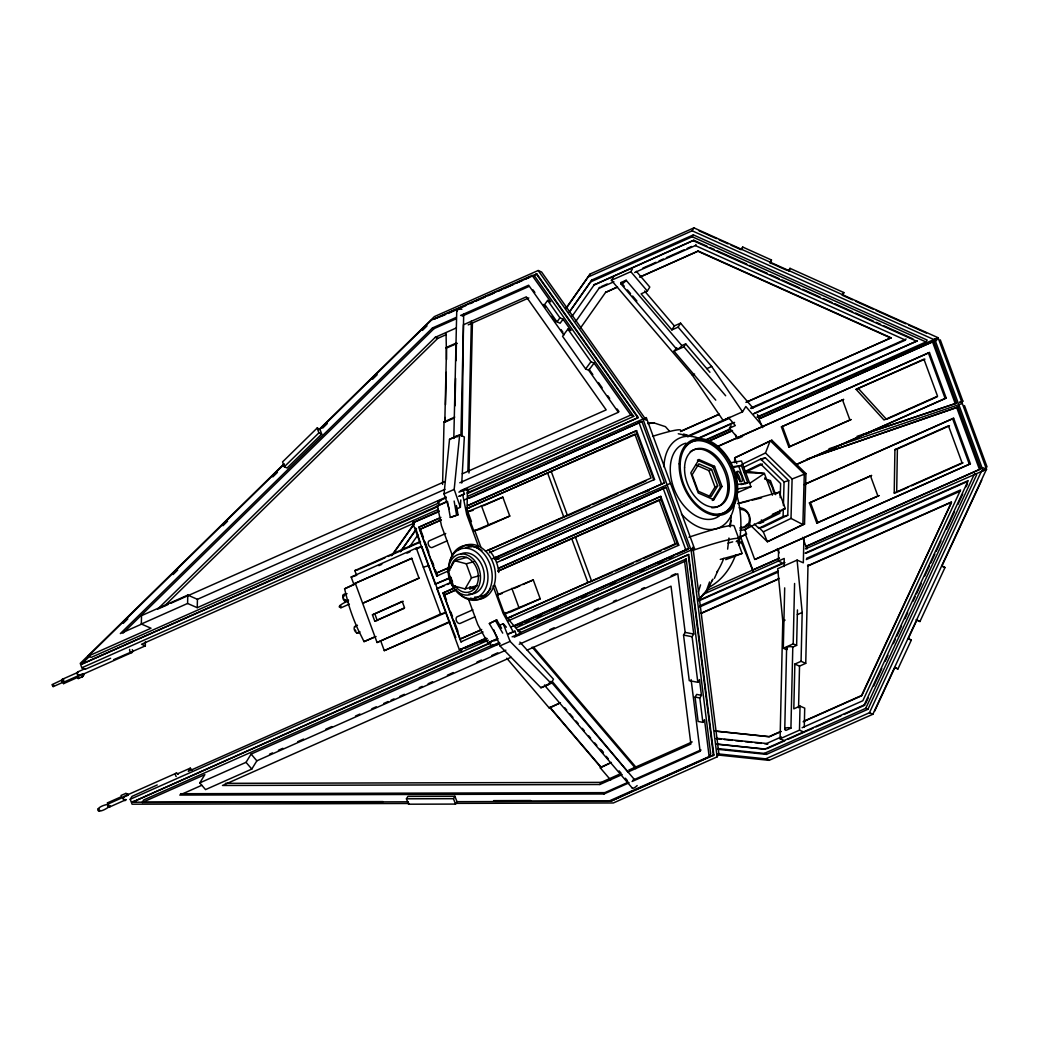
<?xml version="1.0" encoding="UTF-8"?>
<svg xmlns="http://www.w3.org/2000/svg" width="1039" height="1039" viewBox="0 0 1039 1039"><rect width="100%" height="100%" fill="white"/><g stroke="black" fill="none" stroke-linecap="round" stroke-linejoin="round"><path stroke-width="1.5" d="M457.42 435.705L449.536 439.523M462.108 436.367L463.459 324.778L526.331 296.842L606.166 409.873L462.264 473.81M894.215 493.018L894.917 449.627L948.464 425.834L962.088 462.875L894.215 493.018L896.683 492.343L897.384 448.952L949.477 425.808M439.237 502.772L91.25 657.388L88.289 656.09L150.993 628.231L141.33 624.01L141.525 615.646L187.773 595.1L197.436 599.321L444.965 489.343M113.732 659.635L145.304 645.881L145.395 641.699M141.33 624.01L187.591 603.464L187.773 595.1M187.591 603.464L197.241 607.685L197.436 599.321M442.588 484.421L444.03 421.86L454.718 417.107M446.562 359.494L446.056 333.48M445.224 417.496L445.121 422.341L444.03 421.86M445.523 404.613L446.263 372.378M453.809 438.458L456.744 310.96M454.978 405.833L455.614 378.443M456.017 360.715L456.42 342.987L445.731 347.74M460.913 435.614L463.706 314.233M467.069 507.564L467.472 490.226L633.725 416.366L535.072 276.699L532.111 275.4L431.393 320.142L319.973 429.25L321.674 434.133L287.089 467.992L284.283 466.771L282.582 461.887L317.168 428.016L319.973 429.25M467.901 471.446L471.368 321.012M468.966 473.031L472.42 322.986M778.601 550.384L778.354 561.073L781.315 562.372M783.588 740.313L780.081 738.781L782.783 621.101L777.692 568.71L797.095 560.099L803.329 562.813L803.913 537.773M784.042 566.58L784.224 558.462L703.104 594.347M786.731 649.765L783.302 648.271L784.692 587.866M784.757 729.248L786.614 648.167M790.926 728.157A3.649 1.61 1.3 0 0 785.757 728.118A3.649 1.61 1.3 0 0 785.887 730.404L790.926 728.157L792.796 647.076L796.627 645.375L797.445 609.932M783.302 648.271L793.199 643.881L794.588 583.476M808.004 564.813L805.745 663.35L801.069 661.311L794.848 664.077L793.809 708.858L800.043 706.091L804.718 708.143L804.264 727.391M798.562 707.702L799.523 666.116L805.745 663.35M780.081 738.781L799.485 730.157L800.043 706.091M801.069 661.311L802.186 612.478L797.095 560.099M734.573 462.615L734.703 457.874L771.847 440.224L805.926 473.563L804.524 524.085L767.379 541.735L750.34 525.072M779.873 510.162L779.795 513.292L758.912 523.409L762.016 522.565M780.224 497.642L780.627 483.564L760.574 463.952L743.859 472.044M754.327 523.968L758.769 528.319L783.094 516.526L783.315 508.655M783.406 505.512L784.068 481.901L760.704 459.056L743.534 467.368M758.769 528.319L763.431 527.046L787.757 515.253L788.731 480.615L765.366 457.77L760.704 459.056M763.301 531.851L791.004 518.422L792.108 478.979L765.496 452.965L770.198 440.679L804.29 474.005L802.874 524.539L767.379 541.735L763.301 531.851L758.678 527.318M456.03 509.201L460.381 507.279L460.797 499.941M461.745 483.083L464.342 436.977L459.68 434.705L449.536 439.211L444.043 493.915L449.199 508.798M460.381 507.279L454.186 489.408L459.68 434.705M727.638 549.124L728.936 538.033M730.248 526.929L730.988 520.591M343.402 596.789L343.364 597.581M346.182 600.295C343.961 604.191 339.818 592.905 346 594.048M742.028 249.36L742.703 247.048L771.458 259.997L770.444 263.464M789.263 270.828L789.991 268.335L843.811 292.543L843.084 295.05M698.377 591.892L700.546 584.879M709.585 581.957L706.442 590.594L698.663 599.659M341.169 607.386C334.506 607.828 346.974 600.386 348.429 601.685M712.183 580.775L712.806 579.178L706.741 591.542L698.715 599.386M714.377 578.372L717.637 571.268M804.277 720.975L861.513 695.546L951.555 502.188L807.822 566.047M803.121 721.767L861.825 695.688L950.88 503.655M716.767 744.002L764.99 749.028L864.214 704.936L968.231 480.615L805.095 553.099M865.513 703.741L868.24 697.883M873.669 686.156L881.825 668.558M885.228 661.233L887.955 655.362M893.384 643.635L895.423 639.232M896.787 636.31L901.553 626.036M904.943 618.712L907.67 612.841M913.112 601.113L915.151 596.724M916.502 593.788L921.268 583.528M924.658 576.19L929.424 565.93M930.788 562.995L934.866 554.203M936.217 551.267L940.983 541.007M946.425 529.28L954.581 511.682M957.971 504.357L962.737 494.083M966.14 486.759L967.491 483.823M717.585 748.561L764.262 753.418L865.734 708.338L974.504 473.758L976.686 474.719L867.916 709.286L766.444 754.379L718.157 749.34M717.287 753.794L765.704 758.847L869.448 712.741L981.699 470.68M717.481 754.963L769.12 760.34L872.877 714.248L986.492 469.238L938.1 337.727L693.935 227.866L590.178 273.971L565.93 308.362M874.565 711.286L894.813 667.609L897.93 668.973L911.32 640.102L908.502 638.673M981.738 480.161L941.866 566.151L944.983 567.515L919.944 621.517L916.827 620.153L908.203 638.738L911.32 640.102M345.48 599.932L343.818 599.087M355.637 626.686C351.663 626.53 356.351 636.855 359.91 631.855M493.655 629.686L499.954 645.894L541.02 687.857L551.164 683.35L553.449 679.181L519.89 642.102M83.821 674.766L82.224 676.779L83.821 674.766L83.367 673.558M669.441 431.172L665.467 426.678L653.999 422.912L647.648 423.289M466.745 557.436L454.705 560.735L448.316 571.775L453.498 585.853L465.069 588.905L477.109 585.619M465.069 588.905L471.459 577.879L478.992 575.814M409.171 803.485L132.083 804.199L130.2 799.29L131.992 796.368L157.227 784.952M383.092 801.589L132.187 802.225L489.966 642.79M408.366 801.809L142.148 802.485L143.707 799.952L493.174 644.687M192.202 770.393L190.28 768.146L188.319 771.341L462.082 649.713M505.863 650.18L256.854 760.821L251.789 769.068L205.54 789.614L199.787 782.886L204.852 774.626L142.148 802.485M199.787 782.886L246.035 762.327L251.113 754.08L500.123 643.44M565.995 308.648L590.178 273.971M569.294 312.284L591.892 279.985L693.364 234.892L927.152 340.078L926.009 341.948L756.937 417.068M693.766 240.256L594.217 284.881L693.766 240.256L707.001 246.217M763.236 426.899L745.82 406.483L742.547 411.808L723.144 420.431L692.273 375.105L611.4 280.296L613.841 276.309M617.517 286.907L605.607 292.388L617.348 287.167M611.4 280.296L630.803 271.686L632.439 269.023M752.989 408.028L680.571 323.155L678.116 327.142L671.895 329.908L641.115 293.829L647.336 291.063L649.791 287.063L636.349 271.322M588.373 276.894L692.13 230.801L693.935 227.866M590.749 281.842L692.221 236.762L693.364 234.892M634.647 272.543L695.364 245.568L696.013 244.503M640.829 276.738L698.234 251.035L891.072 337.805L747.184 401.924M671.895 329.908L674.35 325.921L680.571 323.155M715.767 400.145L674.012 351.208L676.818 347.818A3.649 1.13 -40.5 0 0 677.947 348.961A3.649 1.13 -40.5 0 0 681.857 345.584L685.701 343.883L709.923 372.274M742.703 247.048L741.067 249.711L730.911 245.139M406.444 798.796L407.911 796.406L454.913 796.277L456.991 801.679L455.524 804.082L408.522 804.199L406.444 798.796L453.446 798.679L454.913 796.277M674.012 351.208L683.896 346.805L685.701 343.883M518.37 635.336L520.5 631.868M771.458 259.997L769.834 262.659L786.926 270.348M788.354 270.997L789.991 268.335M698.987 459.537L690.805 472.849L698.221 492.98L713.793 499.785L721.962 486.473L714.559 466.355L698.987 459.537L697.507 460.199L713.079 467.005L720.482 487.135L712.312 500.447L713.793 499.785M506.772 658.232L549.371 708.156L549.943 707.234L600.88 766.938L600.308 767.873L610.672 780.029M736.807 436.783L729.456 428.172L731.014 425.639M709.13 496.616L714.988 487.083L717.663 485.901L711.598 469.42L698.844 463.849L692.156 474.745L698.221 491.213L710.962 496.798L717.663 485.901M843.811 292.543L842.174 295.206L852.525 299.855M516.422 627.686L691.117 550.073L692.922 547.15M517.734 630.933L688.675 554.501L713.858 754.976L611.348 801.004L494.785 801.303M514.162 637.206L684.623 561.463L686.182 558.943L710.689 754.015L709.143 756.548L608.425 801.303L456.991 801.679M701.442 695.325L696.701 694.416L695.065 697.078L698.117 721.443L702.871 722.352L699.805 697.987L701.442 695.325L699.468 679.636L697.831 682.298L689.26 680.662L683.532 635.076L685.169 632.413L677.805 573.788L519.214 644.258M511.071 657.245L222.489 785.471L599.828 784.51L601.126 782.38L618.919 774.471M697.831 682.298L692.104 636.712L693.74 634.05L684.623 561.463M201.8 785.276L179.773 795.069L603.971 793.991L604.789 792.653L628.452 782.133M611.348 801.004L632.465 791.134M753.859 413.86L917.32 340.844L754.184 413.327M936.308 340.662L938.1 337.727L758.353 416.977M702.871 722.352L704.507 719.689L709.143 756.548M632.076 781.497L700.104 751.275L700.922 749.937L632.881 780.172M456.173 803.368L613.348 802.965L717.105 756.873L718.91 753.937L693.117 548.748M391.547 555.735L413.925 523.994M392.547 554.696L413.99 524.279M400.638 551.28L416.509 528.786M569.502 311.739L591.892 279.985M400.431 551.826L416.288 529.319M409.535 546.852L417.938 534.942M571.827 316.622L594.542 284.348M575.814 321.376L599.763 287.271L599.113 288.335L613.919 281.764M580.45 328.064L605.776 292.128M547.631 300.427L544.696 304.427L557.008 321.869L560.125 323.233L563.073 319.233L559.956 317.869L547.631 300.427L550.748 301.791L532.111 275.4M557.008 321.869L559.956 317.869M563.073 319.233L571.008 330.467L567.891 329.103L562.58 336.324L585.632 368.962L588.736 370.326L618.387 412.288L459.783 482.758M585.632 368.962L590.944 361.741L567.891 329.103M588.736 370.326L594.061 363.105L590.944 361.741M747.301 524.111L744.171 527.137M63.47 680.129L62.548 679.688L52.002 684.649L53.067 686.597L53.716 685.182M283.946 463.913L80.263 663.35L81.808 667.778L85.237 669.272L110.615 658.271M318.674 429.912L434.406 316.596L538.163 270.504L541.579 271.997L645.232 418.73M88.289 656.09L284.218 464.251M438.094 506.5L81.432 664.285L89.549 656.336M123.186 623.4L127.823 618.854M173.058 574.567L177.695 570.021M222.93 525.734L227.567 521.201M272.802 476.901L277.439 472.368M322.674 428.081L327.311 423.535M372.546 379.248L377.183 374.702M422.418 330.415L427.055 325.869M284.283 466.771L318.869 432.899L317.168 428.016M456.16 317.427L432.497 327.934L120.355 633.569L142.382 623.777M123.07 633.115L434.055 328.623L456.238 318.765M456.29 327.96L435.276 337.298L157.616 609.166L167.967 604.555M164.733 605.724L437.77 338.389L445.809 334.818M347.948 602.217L344.597 588.814L355.052 583.71M497.291 637.245L489.356 623.569L496.707 619.919L501.564 628.283M489.356 623.569L496.707 619.919M749.82 483.278L764.418 473.485L772.406 495.2M108.537 804.199C92.744 806.926 95.614 816.576 109.251 806.628M108.303 804.225L108.537 806.459M99.173 811.095L99.601 809.952M737.547 503.577L779.224 492.161L785.276 508.603L744.911 529.669L746.534 534.072L737.846 538.358M123.979 796.939L108.017 804.043A1.675 1.104 66 0 0 108.498 806.796A1.675 1.104 66 0 0 110.03 805.615M771.847 440.224L734.703 457.874L736.768 463.55M742.171 464.277L765.496 452.965M761.067 459.848L765.366 457.77M745.742 472.122L762.444 464.03M372.443 614.828L402.184 601.399L404.561 607.828L374.806 621.27L372.443 614.828L403.249 601.308M374.806 621.27L404.197 608.386M355.377 583.515L377.066 642.505L440.562 614.01L446.043 612.516L421.782 546.592L416.301 548.098L351.169 577.035L353.728 583.97L411.886 558.411M467.758 493.33L638.284 417.561L536.903 274.023L434.016 319.064L445.16 314.791M448.121 313.479L456.991 309.531M459.952 308.219L465.875 305.596M470.316 303.622L473.277 302.297M476.239 300.985L485.109 297.037M488.07 295.725L493.993 293.102M498.434 291.128L501.395 289.803M504.357 288.491L513.227 284.543M516.188 283.231L522.11 280.608M525.072 279.283L529.513 277.322M532.475 275.997L536.903 274.023M460.602 315.453L528.63 285.218L563.839 335.065M462.16 316.129L528.708 286.556M468.199 324.869L528.812 297.933M457.199 343.325L446.51 348.078L444.809 422.198L452.822 418.639M601.243 286.608L607.166 283.985M642.712 268.192L656.038 262.27M658.999 260.958L663.44 258.984M666.402 257.659L684.169 249.763M687.13 248.451L691.571 246.477M624.244 286.193L621.088 282.504L626.127 280.257L681.857 345.584M639.53 277.127L698.234 251.035M170.928 603.243L444.718 481.602M692.273 375.105L694.597 374.066M706.819 368.637L711.676 366.481L742.547 411.808M444.043 493.915L454.186 489.408M197.241 607.685L446.263 497.045M460.303 490.811L630.764 415.068L633.725 416.366M447.627 501.512L439.211 505.266L437.822 501.486L446.251 497.746M458.887 492.135L467.784 488.979M452.666 556.203L441.458 525.734L437.393 505.759L446.978 501.499M458.615 496.33L464.485 494.032L463.095 490.265M460.264 495.902L464.485 494.032M81.432 664.285L438.809 505.499M466.979 492.98L638.284 417.561M81.808 667.778L438.419 509.331M468.031 496.174L646.297 417.587L694.688 549.099L691.117 550.073L717.105 756.873M450.017 578.1L435.25 584.139L412.704 522.838L439.315 511.019M464.446 499.85L641.907 421.509L664.466 482.823L494.07 558.527M77.951 671.817L85.237 668.584M437.887 512.162L412.704 522.838M468.94 498.369L641.907 421.509M62.405 679.246L78.107 672.272M413.834 523.279L141.564 644.245L145.304 645.881M53.301 686.584L63.574 682.026M63.86 680.129A1.675 1.104 66 0 0 61.821 679.909A1.675 1.104 66 0 0 63.262 682.402L82.821 673.714L83.263 674.921M131.888 652.544L79.432 675.844A2.156 1.416 66 0 1 77.224 673.947A2.156 1.416 66 0 1 78.328 671.791M62.639 680.987L63.613 683.636L77.626 677.415L78.626 678.48L77.743 676.064M78.081 678.623L82.782 676.636M435.38 569.943L437.549 575.866L436.731 576.087L418.769 527.267L440.913 517.422M467.485 505.616L636.595 430.627L654.557 479.447L489.421 552.683M440.263 517.851L418.769 527.267M468.303 505.396L636.595 430.627M449.264 567.671L435.99 573.294L419.821 529.358L441.38 519.773M471.446 521.591L466.654 508.552L635.751 434.354M440.744 520.331L419.821 529.358M467.446 508.474L634.881 434.081L651.037 478.031L488.538 550.228M447.64 502.305L450.303 517.422L458.043 514.812L456.42 505.564M458.043 514.812L450.303 517.422M466.875 512.032L502.811 497.136L509.772 516.045L480.135 529.215L473.823 530.942L466.875 512.032L473.174 510.305M483.551 505.694L502.811 497.136M356.663 575.528L354.844 570.593L419.964 541.644L415.652 528.059M359.884 568.956L385.053 557.774M388.015 556.462L420.574 541.994M445.731 533.501L429.536 540.696A3.649 2.403 66 0 0 428.458 544.761A3.649 2.403 66 0 0 432.055 547.54L447.445 540.696M680.662 431.289L719.196 414.171M745.859 402.314L891.072 337.805M378.858 565.658L381.82 564.346M406.989 553.164L409.95 551.852M415.873 549.215L421.782 546.592M680.506 431.549L719.027 414.431M353.728 583.97L411.678 558.216L418.964 578.009L362.65 603.308L419.159 578.203M473.823 530.942L509.772 516.045M688.363 435.77L729.846 417.34M750.574 408.132L906.112 339.026M344.597 588.814L355.546 583.944M687.714 436.835L729.183 418.405M751.405 408.535L905.45 340.091L695.364 245.568M343 595.451L347.039 593.659M696.351 439.029L733.43 422.548M697.507 438.9L734.586 422.418M729.456 428.172L735.326 425.561L728.391 417.431M705.026 440.12L730.235 428.925M706.546 440.004L730.235 429.471M345.195 601.451L347.896 600.256M345.584 601.464L348.584 600.061M708.793 441.03L732.495 430.497M759.158 418.652L933.827 341.273L956.594 403.158L862.98 434.458M708.689 441.302L732.378 430.782M760.522 418.275L933.827 341.273M340.74 607.932L349.377 604.088M716.715 446.822L929.437 352.494L946.191 398.041L796.731 464.446M717.819 446.523L929.437 352.494M738.43 438.25L742.638 436.38M435.99 573.294L449.069 567.476M485.434 551.319L566.281 516.123M589.762 505.915L567.554 515.773L551.384 471.836M592.711 504.603L617.88 493.421M620.841 492.096L645.998 480.927M856.071 389.339L923.931 359.182L937.555 396.21L884.02 420.003L856.071 389.339L924.931 359.156M436.731 576.087L449.9 570.229M781.419 426.873L843.564 399.457L781.419 426.873L788.822 447.004L850.967 419.574L788.822 447.004M435.25 584.139L449.939 577.619M492.525 558.696L664.466 482.823M495.46 559.839L670.493 483.343M486.122 638.569L459.446 649.907L436.887 588.594L451.575 582.074M514.214 626.088L688.662 548.579L666.103 487.265L497.174 562.32M444.315 585.814L436.887 588.594M447.251 584.502L451.653 582.554M501.603 560.359L629.05 503.733M632.024 502.421L666.103 487.265M713.079 467.005L714.559 466.355M354.442 626.647L357.468 625.231M696.182 465.03L708.923 470.615L711.598 469.42M461.745 641.621L460.926 641.842L442.965 593.022L454.666 587.814M660.791 496.382L498.577 568.307L660.791 496.382L678.753 545.202L508.162 620.854M442.965 593.022L454.03 588.243M356.793 633.037L359.494 631.842M481.109 630.037L460.173 639.05L444.017 595.113L455.64 589.944M455.835 590.139L444.017 595.113M507.811 618.179L675.233 543.787L659.064 499.837L497.824 571.203L659.947 500.11M469.693 589.178L476.719 586.061M347.948 602.217A135.2 88.809 66 0 0 357.806 628.998L364.027 641.621L374.975 636.751M376.079 636.556L364.027 641.621M720.482 487.135L721.962 486.473M377.066 642.505L446.043 612.516M937.139 396.82L886.488 419.327L858.539 388.664M497.33 594.815L533.267 579.918L540.228 598.828L510.591 611.997L504.292 613.724L497.33 594.815L502.369 593.425M514.006 588.477L519.942 585.84M522.903 584.528L533.267 579.918M795.627 464.745L946.191 398.041M866.76 433.899L871.202 431.925M472.875 609.802L457.472 616.634A3.649 2.403 66 0 0 456.407 620.699A3.649 2.403 66 0 0 459.991 623.478L474.719 616.932M736.521 493.109L750.924 486.707L741.456 460.978L729.716 462.913M380.91 641.453L384.287 650.635L449.419 621.699L446.523 613.828M450.03 622.036L384.287 650.635M959.893 402.483L962.854 401.158L940.295 339.857M504.292 613.724L540.228 598.828M775.133 493.98L779.224 492.161M804.55 484.304L953.633 418.249L970.387 463.797L755.808 559.138L754.704 559.437L745.21 533.63M804.16 484.668L953.633 418.249M460.173 639.05L481.732 629.478M504.876 612.452L507.019 618.244L587.905 582.58L571.736 538.644M589.191 582.23L612.465 572.333M615.426 571.008L633.193 563.125M636.154 561.8L640.595 559.839M643.557 558.514L661.311 550.631M664.272 549.306L676.116 544.046M460.926 641.842L483.07 632.011M498.876 625.634L503.227 623.712L506.37 627.179M108.459 805.511L107.485 802.861L121.498 796.653L121.056 795.445L125.758 793.445L127.68 794.004L128.135 795.212L125.005 796.497M176.279 773.185L123.81 796.497A2.156 1.416 66 0 0 123.576 799.627A2.156 1.416 66 0 0 126.044 799.666M177.5 773.821L190.28 768.146M459.446 649.907L486.057 638.076M511.188 626.907L688.662 548.579M465.03 648.388L487.239 638.53M515.344 626.036L673.688 555.696M676.636 554.371L688.48 549.124M480.732 641.894L485.187 639.92M519.253 624.79L522.214 623.478M525.176 622.153L529.617 620.179M537.02 616.893L541.462 614.919M553.319 609.659L557.761 607.672M581.45 597.152L585.905 595.178M609.594 584.645L615.53 582.009M640.699 570.827L643.661 569.515M658.479 562.93L662.921 560.956M668.843 558.32L671.804 557.008M109.42 807.056L125.135 800.069M130.2 799.29L488.291 640.193M772.341 514.344L785.276 508.603M468.29 598.672L477.823 624.569L487.862 642.907L497.434 638.66M509.084 633.478L514.941 631.18L516.331 634.959L519.461 634.102M487.862 642.907L498.097 638.673M507.928 634.297L514.941 631.18M494.421 640.803L497.382 639.492M518.136 630.27L688.675 554.501M132.187 802.225L491.044 642.79M809.394 502.915L871.539 475.498L809.394 502.915L816.797 523.046L878.942 495.616L816.797 523.046M519.929 632.803L686.182 558.943M489.668 642.414L491.057 646.18L499.486 642.44M512.123 636.829L516.331 634.959M495.343 644.829L498.149 643.583M739.223 537.319L746.534 534.072M499.954 645.894L510.097 641.388L551.164 683.35M738.261 543.163L741.223 541.839L753.444 572.177M738.872 543.501L741.833 542.176M269.517 754.223L272.491 752.898M278.413 750.275L282.868 748.301M297.686 741.703L303.609 739.08M325.843 729.196L331.779 726.56M355.494 716.027L359.936 714.053M371.793 708.78L376.248 706.806M383.651 703.507L388.105 701.533M391.067 700.221L394.028 698.896M399.963 696.273L404.405 694.299M419.224 687.701L422.198 686.389M428.12 683.753L432.575 681.779M447.393 675.194L453.316 672.558M477.031 662.025L481.486 660.051M491.863 655.44L497.785 652.804M549.67 629.751L554.112 627.777M594.139 609.997L598.581 608.023M613.4 601.438L616.374 600.113M641.57 588.918L644.531 587.606M671.207 575.749L675.662 573.775M527.137 650.115L671.025 586.178L690.87 744.054L627.998 771.99L552.229 681.415M898.164 491.694L908.489 487.109M911.437 485.797L963.075 462.849M754.704 559.437L970.387 463.797M706.351 590.684L779.458 558.125M806.121 546.28L980.777 468.914L958.023 407.041L806.809 459.186M779.341 558.411L752.794 569.969L740.547 536.682M806.004 546.566L980.777 468.914M805.433 548.878L986.492 469.238L983.063 467.745M982.05 471.212L986.492 469.238M698.312 600.542L784.328 562.333M698.935 600.815L784.952 562.606M805.719 553.371L967.374 481.551M699.883 605.763L778.393 570.879M806.537 558.372L960.581 489.94L862.838 700.741L802.121 727.716M699.65 606.971L778.159 572.086M806.303 559.579L960.348 491.135M700.831 613.309L779.367 578.424M807.511 565.917L951.243 502.058M701.143 613.452L778.198 579.217M540.812 687.61L548.904 684.35M549.371 708.156L560.463 702.741L549.774 707.494L600.724 767.211L611.413 762.457L600.308 767.873M782.783 621.101L785.107 620.075M797.329 614.633L802.186 612.478M628.751 770.107L634.374 767.613M692.182 741.924L635.777 766.99L533.708 647.349M599.828 784.51L622.231 774.549M603.971 793.991L629.115 782.809M635.426 789.822L713.858 754.976M715.936 731.092L769.055 736.625L780.796 731.417M714.637 731.066L769.367 736.768L781.107 731.547M716.52 738.287L766.574 743.508L781.38 736.924M767.094 748.638L784.861 740.742M787.822 739.43L813.005 728.248M815.966 726.923L841.135 715.741M844.097 714.429L864.838 705.208L864.214 704.936M62.548 679.688L62.119 681.077L63.379 682.104M792.108 478.979L805.926 473.563M738.768 466.42L741.365 465.381L747.794 482.849L745.197 483.888L738.768 466.42L731.625 467.589M617.789 503.876L620.854 502.824M814.303 456.705L958.023 407.041M643.011 492.733L649.128 490.642M828.992 448.783L962.296 403.483M857.006 436.367L956.594 403.158M437.822 501.486L440.952 500.629M437.393 505.759L439.211 505.266M466.654 508.552L469.706 507.707M654.557 479.447L653.739 479.667L635.777 430.847M959.841 401.989L962.854 401.158M354.844 570.593L358.403 569.606M351.169 577.035L355.286 575.905M423.328 567.164L428.808 565.671M489.798 549.384L491.447 548.943M492.343 551.371L493.161 551.151M454.705 560.735L466.277 563.787L473.797 561.722M495.46 557.398L498.473 556.566M894.917 449.627L897.384 448.952M784.068 481.901L788.731 480.615M77.509 673.714A1.675 1.104 66 0 0 78.964 675.415L79.522 675.272M63.613 683.636L63.262 682.402M783.094 516.526L787.757 515.253M678.753 545.202L677.935 545.423L659.973 496.603M728.014 543.137L732.69 541.851M804.524 524.085L802.874 524.539L791.004 518.422M720.287 559.424L742.093 553.449L737.352 540.579M507.019 618.244L511.591 616.997M491.057 646.18L498.876 644.05M125.758 793.445L127.68 794.004M124.277 796.913L123.719 797.069A1.675 1.104 66 0 0 123.524 797.29M107.485 802.861L108.017 804.043M739.768 503.227L749.093 500.928M752.197 500.162L761.522 497.876M647.726 423.626L653.999 422.912M731.378 467.018L741.365 465.381M747.794 482.849L737.807 484.486L735.131 477.213M740.911 484.59L743.768 484.122M737.716 488.875L750.924 486.707M339.792 605.529L340.922 606.166M98.237 808.706L98.939 808.861M494.486 559.268L499.291 558.787M741.249 527.331L743.534 527.202M739.768 527.981C752.548 529.383 752.496 509.837 740.625 509.409M739.846 530.228C754.782 531.254 752.626 507.824 739.067 507.824M225.411 783.341L601.126 782.38M180.591 793.731L604.789 792.653M132.602 801.563L135.836 801.55M493.577 800.64L530.812 800.549M343.299 595.256L344.571 595.905M745.457 472.537L764.418 473.485L744.158 471.044M716.157 738.664L721.001 739.171M724.222 739.508L732.3 740.352M735.534 740.69L741.989 741.352M745.223 741.69L751.678 742.366M754.911 742.703L761.366 743.379M764.587 743.716L767.821 744.054L766.574 743.508M717.391 744.275L765.613 749.301L764.99 749.028M685.169 632.413L693.74 634.05M683.532 635.076L692.104 636.712M695.065 697.078L699.805 697.987M678.285 433.757L691.597 436.445M764.639 479.031L770.431 480.55L775.614 494.642M538.163 270.504L642.738 418.561L646.154 420.055M432.497 327.934L434.055 328.623M435.276 337.298L437.77 338.389M464.511 488.94L468.563 490.707M318.869 432.899L321.674 434.133M793.199 643.881L796.627 645.375M794.848 664.077L799.523 666.116M865.734 708.338L867.916 709.286M869.448 712.741L872.877 714.248M799.485 730.157L802.991 731.69M764.262 753.418L766.444 754.379M765.704 758.847L769.12 760.34M698.987 230.788L716.403 238.619M719.3 239.918L728.001 243.84M855.474 301.193L873.215 309.167M876.163 310.492L905.709 323.791M908.67 325.116L926.398 333.103M692.13 230.801L933.347 339.324M692.221 236.762L926.009 341.948M709.949 247.542L714.351 249.529M717.3 250.841L746.716 264.075M749.651 265.4L767.302 273.348M770.25 274.673L779.068 278.634M782.016 279.959L799.666 287.907M802.602 289.232L820.252 297.167M823.2 298.492L832.018 302.466M834.966 303.791L852.616 311.726M855.552 313.051L873.202 320.986M876.15 322.311L880.553 324.298M883.501 325.623L912.917 338.857M693.442 240.788L916.995 341.376M698.065 251.308L890.904 338.065M942.438 566.216L944.983 567.515M916.125 619.569L919.944 621.517M895.111 667.532L897.93 668.973M761.34 519.955L763.574 522.136M630.803 271.686L647.336 291.063M678.116 327.142L711.676 366.481M644.596 291.037L674.35 325.921M683.896 346.805L725.664 395.755M627.4 289.894L630.556 293.595M632.66 296.05L636.868 300.985M620.854 283.777L676.584 349.091M508.019 618.841L520.617 633.608M532.137 647.115L635.829 768.652M550.722 681.402L634.206 779.263M601.347 750.067L603.438 752.522M619.101 770.873L621.192 773.328M625.335 778.185L627.413 780.614M564.619 707.624L566.71 710.053M569.827 713.715L572.944 717.365M576.061 721.027L578.139 723.469M582.295 728.339L584.386 730.781M588.542 735.651L590.62 738.093M594.776 742.963L596.854 745.405M599.971 749.054L603.088 752.717M606.218 756.366L608.296 758.808M544.67 685.428L632.309 788.133M251.113 754.08L256.854 760.821M246.035 762.327L251.789 769.068M355.909 631.154L355.221 629.946M536.137 273.686L637.504 417.223M594.061 363.105L630.764 415.068M532.994 289.881L534.864 292.517M543.28 304.44L545.15 307.076M551.696 316.35L555.436 321.635M561.047 329.584L562.917 332.233M589.087 369.287L592.827 374.585M598.438 382.534L602.178 387.82M607.789 395.768L609.659 398.418M617.14 409.002L619.01 411.652M495.577 620.803L502.72 633.115M449.419 621.699L455.822 637.582M460.485 649.141L461.641 652.024M503.227 623.712L510.097 641.388M453.446 798.679L455.524 804.082M964.491 405.613L987.05 466.927M934.542 338.701L982.92 470.225M932.451 341.649L955.218 403.535M956.646 407.418L979.413 469.29M928.346 352.792L945.1 398.34M952.542 418.561L969.296 464.095M842.473 399.755L849.876 419.873M870.448 475.797L877.851 495.915M782.51 426.574L789.913 446.705M810.485 502.616L817.901 522.747M757.47 414.522L762.301 427.639M802.653 537.345L806.952 549.008M735.417 434.497L737.015 438.874M777.38 548.566L778.99 552.943M738.885 538.903L734.144 526.033A73.094 5.481 -20.2 0 0 688.961 537.189M708.923 470.615L714.988 487.083M642.738 418.561L691.117 550.073M638.894 422.341L661.453 483.642M663.09 488.096L685.649 549.397M575.58 537.592L591.749 581.528M547.553 472.888L563.709 516.825M481.395 505.577L488.356 524.487M511.85 588.36L518.812 607.27M462.667 494.525L466.732 514.5L478.498 546.501M513.136 631.673L503.097 613.335L493.006 585.918M474.654 530.28L480.979 547.501M494.798 585.035L498.486 595.074M466.277 563.787L471.459 577.879M420.678 529.994L423.405 537.397M425.029 541.826L428.847 552.19M432.107 561.06L433.744 565.502M443.783 592.801L446.51 600.191M450.861 612.023L452.497 616.465M454.121 620.906L457.939 631.257M416.301 548.098L440.562 614.01M374.91 614.101L377.274 620.543M127.135 794.147L127.576 795.355M413.262 520.513L414.21 523.539M454.134 501.058L456.524 514.656M688.26 555.164L713.455 755.639M691.104 679.584L700.104 751.275M734.677 502.162A49.002 32.183 66 0 1 681.415 513.967M663.921 466.862A49.002 32.183 66 0 1 700.831 439.094M719.339 515.864A40.352 26.494 66 0 1 675.61 492.499A40.352 26.494 66 0 1 685.922 443.185M720.04 514.279A38.975 25.598 66 0 1 713.118 514.682M683.87 448.069A38.975 25.598 66 0 1 686.714 444.939M687.766 444.082A38.975 25.598 66 0 1 729.573 465.732A38.975 25.598 66 0 1 721.326 513.902M690.273 451.731A30.858 20.273 66 0 1 724.897 472.407A30.858 20.273 66 0 1 711.767 507.759M736.015 472.238A5.598 2.026 68.1 0 1 739.119 476.407A5.598 2.026 68.1 0 1 740.002 481.758M682.61 434.64A61.937 40.677 66 0 1 685.545 435.614M731.326 515.63A61.937 40.677 66 0 1 729.508 526.098M742.093 553.449A73.094 5.481 -20.2 0 1 725.716 559.644M692.221 550.566A73.094 5.481 -20.2 0 1 736.222 541.631M652.609 436.315A64.574 4.844 -20.2 0 1 680.753 430.263M683.61 434.042A81.717 61.314 74.7 0 1 689.558 436.198M736.781 494.967A81.717 61.314 74.7 0 1 738.638 544.722M735.534 555.164A81.717 61.314 74.7 0 1 708.364 587.632M723.741 558.398A81.717 61.314 74.7 0 1 716.741 572.333M787.159 648.985A3.649 1.61 1.3 0 1 787.978 646.907A3.649 1.61 1.3 0 1 792.796 647.076M764.73 477.875A17.286 12.975 74.7 0 1 773.561 492.135M626.127 280.257A3.649 1.13 -40.5 0 1 622.218 283.647A3.649 1.13 -40.5 0 1 621.088 282.504M449.342 577.359A25.663 19.247 74.7 0 1 472.213 549.735A25.663 19.247 74.7 0 1 483.187 592.568A25.663 19.247 74.7 0 1 449.666 578.658M458.134 550.462A27.962 20.975 74.7 0 1 494.304 566.762A27.962 20.975 74.7 0 1 470.615 598.152M460.809 553.956A20.936 15.715 74.7 0 1 483.797 571.177A20.936 15.715 74.7 0 1 468.862 593.957M468.914 546.696A25.663 19.247 74.7 0 1 472.706 546.423M475.278 546.774A25.663 19.247 74.7 0 1 477.862 547.553M483.083 595.905A25.663 19.247 74.7 0 1 480.667 596.62M449.666 562.865A27.962 20.975 74.7 0 1 478.979 549.228A27.962 20.975 74.7 0 1 488.798 590.892A27.962 20.975 74.7 0 1 456.069 590.061M449.16 569.853A27.962 20.975 74.7 0 1 449.186 567.008M176.201 776.536A2.156 1.416 66 0 1 175.812 773.484A2.156 1.416 66 0 1 178.15 774.315M132.654 650.687A2.156 1.416 66 0 1 131.096 652.453A2.156 1.416 66 0 1 129.654 649.362M132.278 649.648A2.156 1.416 66 0 1 132.511 650.154M549.54 682.87A4.182 1.299 -40.5 0 1 548.748 683.61M547.904 684.285A4.182 1.299 -40.5 0 1 544.54 685.091M456.913 311.44A4.182 1.844 1.3 0 1 461.9 309.219M488.239 549.631A27.962 20.975 74.7 0 1 498.707 572.489M478.602 597.048A25.663 19.247 74.7 0 1 474.758 597.009M465.667 547.644A25.663 19.247 74.7 0 1 471.888 546.644M473.174 546.761A25.663 19.247 74.7 0 1 481.992 550.553M490.837 588.074A25.663 19.247 74.7 0 1 489.343 590.477M488.499 591.555A25.663 19.247 74.7 0 1 479.849 596.854M64.015 682.026A1.675 1.104 66 0 1 63.808 682.246M450.692 568.06A18.195 13.65 74.7 0 1 469.771 559.177A18.195 13.65 74.7 0 1 476.161 586.295A18.195 13.65 74.7 0 1 454.861 585.749M452.523 581.762A18.195 13.65 74.7 0 1 450.991 577.281M125.719 799.407A1.675 1.104 66 0 1 123.381 798.381M453.926 437.99A4.182 1.844 1.3 0 1 457.887 436.653M474.641 589.1A18.195 13.65 74.7 0 1 469.888 586.853M77.652 672.623A1.675 1.104 66 0 1 78.406 672.246M637.167 785.588A4.182 1.299 -40.5 0 1 632.18 787.809M679.181 463.862A40.352 26.494 66 0 0 721.988 514.915A40.352 26.494 66 0 0 724.027 452.446A40.352 26.494 66 0 0 679.181 463.862M680.181 464.316A38.975 25.598 66 0 0 721.521 513.63A38.975 25.598 66 0 0 723.495 453.29A38.975 25.598 66 0 0 680.181 464.316M736.82 474.096A5.598 2.026 68.1 0 0 741.456 481.706A5.598 2.026 68.1 0 0 740.391 473.615A5.598 2.026 68.1 0 0 736.82 474.096M684.571 467.628A30.858 20.273 66 0 0 717.313 506.681A30.858 20.273 66 0 0 718.871 458.887A30.858 20.273 66 0 0 684.571 467.628M448.627 567.086A20.936 15.715 74.7 0 0 469.16 594.879A20.936 15.715 74.7 0 0 475.304 561.58A20.936 15.715 74.7 0 0 448.627 567.086"/></g></svg>
